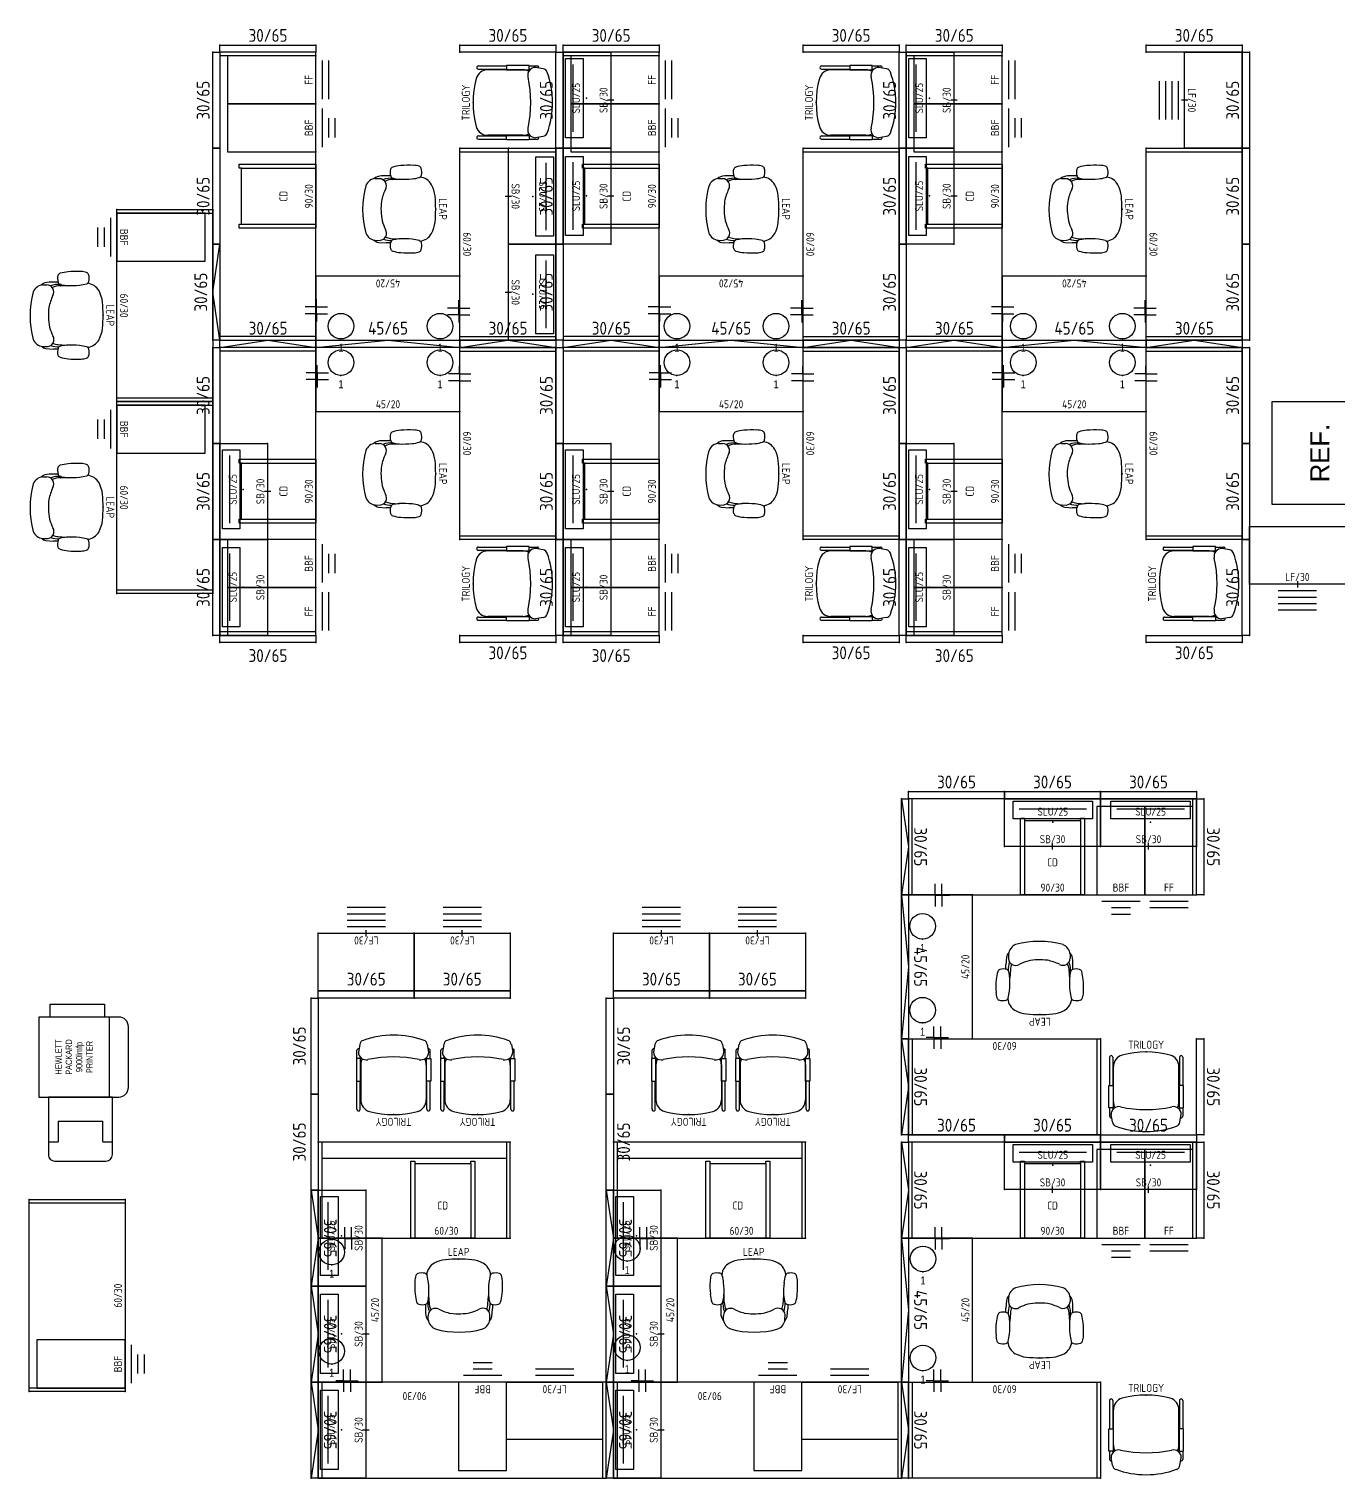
# Model space of a CAD drawing. Extents: x 13 to 2552, y -79 to 935.
# Drawn here: x 1428.5 to 1837.7, y 13.2 to 466.1 of the extents above; entities that cross this region are included whole.
import ezdxf
from ezdxf.enums import TextEntityAlignment as Align

# ---------------------------------------------------------------- set-up
doc = ezdxf.new("R2010")
doc.units = 0
doc.header["$LTSCALE"] = 0.375
doc.header["$MEASUREMENT"] = 0
doc.layers.get('0').update_dxf_attribs({"lineweight": 0})
for name, color, linetype in [('A-EQPM-MOVE', 5, 'Continuous'), ('A-EQPM-TEXT', 7, 'Continuous'), ('A-FLOR-APPL', 1, 'Continuous'), ('A-FLOR-APPL-TEXT', 252, 'Continuous'), ('A-FURN', 1, 'Continuous'), ('A-FURN-P-ELEC', 5, 'Continuous'), ('A-FURN-P-FILE', 1, 'Continuous'), ('A-FURN-P-FILE-T', 7, 'Continuous'), ('A-FURN-P-FREE', 1, 'Continuous'), ('A-FURN-P-FREE-T', 7, 'Continuous'), ('A-FURN-P-LGHT', 1, 'Continuous'), ('A-FURN-P-LGHT-T', 7, 'Continuous'), ('A-FURN-P-PEDS', 1, 'Continuous'), ('A-FURN-P-PEDS-T', 7, 'Continuous'), ('A-FURN-P-PNLS-65', 3, 'Continuous'), ('A-FURN-P-PNLS-65-T', 3, 'Continuous'), ('A-FURN-P-POWR', 5, 'Continuous'), ('A-FURN-P-POWR-T', 7, 'Continuous'), ('A-FURN-P-SEAT', 1, 'Continuous'), ('A-FURN-P-SEAT-T', 7, 'Continuous'), ('A-FURN-P-STOR', 1, 'Continuous'), ('A-FURN-P-STOR-T', 7, 'Continuous'), ('A-FURN-P-WKSF', 1, 'Continuous'), ('A-FURN-P-WKSF-BRK', 1, 'Continuous'), ('A-FURN-P-WKSF-BRK-T', 7, 'Continuous'), ('A-FURN-P-WKSF-T', 7, 'Continuous')]:
    doc.layers.add(name, color=color, linetype=linetype)
doc.styles.add('ARCH', font='FREEHAND.shx')
doc.styles.add('Notes', font='architxt.shx')
doc.styles.get("Standard").update_dxf_attribs({"font": 'ARIALN.TTF'})

# ---------------------------------------------------------------- blocks, each defined once
blk = doc.blocks.new('P_98213')
at = {"layer": 'A-FURN-P-PNLS-65'}
for p, q in [((0, 0), (0, 2.25)), ((0, 2.25), (30, 2.25)), ((30, 0), (0, 0)), ((30, 2.25), (30, 0))]:
    blk.add_line(p, q, dxfattribs=at)
for p in [(0, 2.25), (0, 0), (30, 2.25), (30, 0)]:
    blk.add_point(p, dxfattribs=at)
at = {"layer": 'A-FURN-P-PNLS-65-T', "style": 'Notes'}
blk.add_attdef('CAPTG', text='', height=4, dxfattribs=at).set_placement((15, 3.25), align=Align.CENTER)
at = {"layer": 'A-FURN-P-PNLS-65-T', "style": 'Notes', "flags": 1}
for tag in ['CAPPN', 'CAPMG', 'CAPMC', 'CAPQT', 'CAPDH', 'CAPGC']:
    blk.add_attdef(tag, (0, 0), '', height=0.001, dxfattribs=at)
blk = doc.blocks.new('P_98213P3')
at = {"layer": 'A-FURN-P-PNLS-65'}
for p, q in [((0, 0), (0, 2.25)), ((0, 2.25), (30, 2.25)), ((30, 0), (0, 0)), ((30, 2.25), (30, 0))]:
    blk.add_line(p, q, dxfattribs=at)
for p in [(0, 2.25), (0, 0), (30, 2.25), (30, 0)]:
    blk.add_point(p, dxfattribs=at)
at = {"layer": 'A-FURN-P-POWR'}
for p, q in [((0, 0), (15, 2.25)), ((15, 2.25), (30, 0))]:
    blk.add_line(p, q, dxfattribs=at)
at = {"layer": 'A-FURN-P-PNLS-65-T', "style": 'Notes'}
blk.add_attdef('CAPTG', text='', height=4, dxfattribs=at).set_placement((15.03125, 4), align=Align.CENTER)
at = {"layer": 'A-FURN-P-PNLS-65-T', "style": 'Notes', "flags": 1}
for tag in ['CAPPN', 'CAPMG', 'CAPMC', 'CAPQT', 'CAPDH', 'CAPGC']:
    blk.add_attdef(tag, (0, 0), '', height=0.001, dxfattribs=at)
blk = doc.blocks.new('P_9283A')
at = {"layer": 'A-FURN-P-FREE'}
for p, q in [((0, 0), (0, -30)), ((90, 0), (0, 0)), ((1.125, -30), (1.125, 0)), ((88.875, -30), (88.875, 0)), ((90, -30), (90, 0)), ((0, -30), (90, -30))]:
    blk.add_line(p, q, dxfattribs=at)
for p in [(0, 0), (90, 0), (0, -30), (90, -30)]:
    blk.add_point(p, dxfattribs=at)
at = {"layer": 'A-FURN-P-FREE-T', "style": 'Notes', "flags": 1}
for tag in ['CAPPN', 'CAPMG', 'CAPMC', 'CAPQT', 'CAPDH', 'CAPGC']:
    blk.add_attdef(tag, (0, 0), '', height=0.001, dxfattribs=at)
at = {"layer": 'A-FURN-P-FREE-T', "style": 'Notes'}
blk.add_attdef('CAPTG', text='', height=2.5, dxfattribs=at).set_placement((45, -29), align=Align.CENTER)
blk = doc.blocks.new('P_9259A')
at = {"layer": 'A-FURN-P-FREE'}
for p, q in [((0, 0), (60, 0)), ((0, -30), (0, 0)), ((1.125, -30), (1.125, 0)), ((58.875, -30), (58.875, 0)), ((60, 0), (60, -30)), ((60, -30), (0, -30))]:
    blk.add_line(p, q, dxfattribs=at)
for p in [(0, 0), (60, 0), (0, -30), (60, -30)]:
    blk.add_point(p, dxfattribs=at)
at = {"layer": 'A-FURN-P-FREE-T', "style": 'Notes', "flags": 1}
for tag in ['CAPPN', 'CAPMG', 'CAPMC', 'CAPQT', 'CAPDH', 'CAPGC']:
    blk.add_attdef(tag, (0, 0), '', height=0.001, dxfattribs=at)
at = {"layer": 'A-FURN-P-FREE-T', "style": 'Notes'}
blk.add_attdef('CAPTG', text='', height=2.5, dxfattribs=at).set_placement((30, -29), align=Align.CENTER)
blk = doc.blocks.new('P_99004BEWP')
at = {"layer": 'A-FURN-P-WKSF'}
for p, q in [((45, 0), (0, 0)), ((0, 0), (0, -20)), ((45, -20), (45, 0)), ((0, -20), (45, -20))]:
    blk.add_line(p, q, dxfattribs=at)
for p in [(0, 0), (45, 0), (0, -20), (45, -20)]:
    blk.add_point(p, dxfattribs=at)
at = {"layer": 'A-FURN-P-WKSF-T', "style": 'Notes', "flags": 1}
for tag in ['CAPPN', 'CAPMG', 'CAPMC', 'CAPQT', 'CAPDH', 'CAPGC']:
    blk.add_attdef(tag, (0, 0), '', height=0.001, dxfattribs=at)
at = {"layer": 'A-FURN-P-WKSF-T', "style": 'Notes'}
blk.add_attdef('CAPTG', text='', height=2.5, dxfattribs=at).set_placement((22.5, -19), align=Align.CENTER)
blk = doc.blocks.new('P_99365')
at = {"layer": 'A-FURN-P-WKSF-BRK'}
for p, q in [((0, 0), (-3.5, 0)), ((0, 0), (0, 2.4375)), ((0, 0), (0, -4.5625)), ((0, 0), (3.5, 0)), ((0, -2.125), (-3.5, -2.125)), ((0, -2.125), (3.5, -2.125))]:
    blk.add_line(p, q, dxfattribs=at)
blk.add_point((0, 0), dxfattribs=at)
at = {"layer": 'A-FURN-P-WKSF-BRK-T', "style": 'Notes', "flags": 1}
for tag, p in [('CAPPN', (0, 0)), ('CAPMG', (0, 0)), ('CAPMC', (0, 0)), ('CAPQT', (0, 0)), ('CAPDH', (0, 0)), ('CAPGC', (0, 0)), ('CAPTG', (8, -1.25))]:
    blk.add_attdef(tag, p, '', height=0.001, dxfattribs=at)
blk = doc.blocks.new('P_9U947')
at = {"layer": 'A-FURN-P-PEDS'}
for p, q in [((0, 27.625), (0, 0)), ((15, 27.625), (0, 27.625)), ((15, 0), (15, 27.625)), ((0, 0), (15, 0)), ((1.5, -2), (13.5, -2)), ((1.5, -4), (13.5, -4))]:
    blk.add_line(p, q, dxfattribs=at)
for p in [(0, 0), (15, 0)]:
    blk.add_point(p, dxfattribs=at)
at = {"layer": 'A-FURN-P-PEDS-T', "style": 'Notes', "flags": 1}
for tag in ['CAPPN', 'CAPMG', 'CAPMC', 'CAPQT', 'CAPDH', 'CAPGC']:
    blk.add_attdef(tag, (0, 0), '', height=0.001, dxfattribs=at)
at = {"layer": 'A-FURN-P-PEDS-T', "style": 'Notes'}
blk.add_attdef('CAPTG', text='', height=2.5, dxfattribs=at).set_placement((7.5, 1), align=Align.CENTER)
blk = doc.blocks.new('P_9U948')
at = {"layer": 'A-FURN-P-PEDS'}
for p, q in [((0, 27.625), (0, 0)), ((15, 27.625), (0, 27.625)), ((15, 0), (15, 27.625)), ((0, 0), (15, 0)), ((1.5, -2), (13.5, -2)), ((4.5, -4), (10.5, -4)), ((4.5, -6), (10.5, -6))]:
    blk.add_line(p, q, dxfattribs=at)
for p in [(0, 0), (15, 0)]:
    blk.add_point(p, dxfattribs=at)
at = {"layer": 'A-FURN-P-PEDS-T', "style": 'Notes', "flags": 1}
for tag in ['CAPPN', 'CAPMG', 'CAPMC', 'CAPQT', 'CAPDH', 'CAPGC']:
    blk.add_attdef(tag, (0, 0), '', height=0.001, dxfattribs=at)
at = {"layer": 'A-FURN-P-PEDS-T', "style": 'Notes'}
blk.add_attdef('CAPTG', text='', height=2.5, dxfattribs=at).set_placement((7.5, 1), align=Align.CENTER)
blk = doc.blocks.new('P_99409')
at = {"layer": 'A-FURN-P-PEDS'}
for p, q in [((-10, 24), (-8.75, 24)), ((-10, 0), (-10, 24)), ((-8.75, 24), (-8.75, 23.25)), ((-8.75, 23.25), (8.75, 23.25)), ((-8.75, 23.25), (-8.75, 0)), ((8.75, 24), (10, 24)), ((8.75, 23.25), (8.75, 24)), ((8.75, 23.25), (8.75, 0)), ((10, 24), (10, 0)), ((10, 0), (-10, 0))]:
    blk.add_line(p, q, dxfattribs=at)
blk.add_point((0, 0), dxfattribs=at)
at = {"layer": 'A-FURN-P-PEDS-T', "style": 'Notes'}
blk.add_attdef('CAPTG', text='', height=2.5, dxfattribs=at).set_placement((0, 1), align=Align.CENTER)
at = {"layer": 'A-FURN-P-PEDS-T', "style": 'Notes', "flags": 1}
for tag in ['CAPPN', 'CAPMG', 'CAPMC', 'CAPQT', 'CAPDH', 'CAPGC']:
    blk.add_attdef(tag, (0, 0), '', height=0.001, dxfattribs=at)
blk = doc.blocks.new('P_9BBL3015')
at = {"layer": 'A-FURN-P-STOR'}
for p, q in [((0, 0), (30, 0)), ((0, -14.875), (0, 0)), ((30, 0), (30, -14.875)), ((30, -14.875), (0, -14.875)), ((15, -15.875), (15, -13.875))]:
    blk.add_line(p, q, dxfattribs=at)
for p in [(0, 0), (30, 0), (0, -14.875), (30, -14.875)]:
    blk.add_point(p, dxfattribs=at)
at = {"layer": 'A-FURN-P-STOR-T', "style": 'Notes', "flags": 1}
for tag in ['CAPPN', 'CAPMG', 'CAPMC', 'CAPQT', 'CAPDH', 'CAPGC']:
    blk.add_attdef(tag, (0, 0), '', height=0.001, dxfattribs=at)
at = {"layer": 'A-FURN-P-STOR-T', "style": 'Notes'}
blk.add_attdef('CAPTG', text='', height=2.5, dxfattribs=at).set_placement((15, -13.875), align=Align.CENTER)
blk = doc.blocks.new('P_LSB24KD')
at = {"layer": 'A-FURN-P-LGHT'}
for p, q in [((-12.375, 6.5), (12.375, 6.5)), ((-12.375, 1), (-12.375, 6.5)), ((12.375, 6.5), (12.375, 1)), ((12.375, 1), (-12.375, 1)), ((-10.5625, 4.125), (10.5625, 4.125))]:
    blk.add_line(p, q, dxfattribs=at)
blk.add_point((0, 0), dxfattribs=at)
at = {"layer": 'A-FURN-P-LGHT-T', "style": 'Notes'}
blk.add_attdef('CAPTG', text='', height=2.5, dxfattribs=at).set_placement((0, 2), align=Align.CENTER)
at = {"layer": 'A-FURN-P-LGHT-T', "style": 'Notes', "flags": 1}
for tag in ['CAPPN', 'CAPMG', 'CAPMC', 'CAPQT', 'CAPDH', 'CAPGC']:
    blk.add_attdef(tag, (0, 0), '', height=0.001, dxfattribs=at)
blk = doc.blocks.new('P_462LEAP9L')
at = {"layer": 'A-FURN-P-SEAT'}
for p, q in [((-9.21875, -13.4375), (-9.3125, -10.46875)), ((9.15625, -14.0625), (9.34375, -11.46875)), ((-10.34375, -14.09375), (-10.34375, -16.90625)), ((-9.5, -18.875), (-9.5, -17.59375)), ((9.75, -18.875), (9.78125, -17.40625)), ((10.40625, -17.90625), (10.59375, -15.53125)), ((10.59375, -14.15625), (10.59375, -15.53125))]:
    blk.add_line(p, q, dxfattribs=at)
for centre, radius, start, end in [((-11.5, -7.9375), 3.60212, 75.3858087, 110.3701811), ((-10.84375, -5.40625), 1, 16.2003396, 75.3858087), ((-5.40625, -5.3125), 4.60309, 118.7516633, 175.0895908), ((-3.25, -9.21875), 9.05777, 95.4173329, 118.7517589), ((0, -43.46875), 43.46307, 84.5825082, 95.4175583), ((3.25, -9.21875), 9.05777, 61.2482392, 84.5826721), ((5.40625, -5.3125), 4.60309, 4.9104113, 61.2483349), ((10.84375, -5.40625), 1, 104.6141963, 163.7996569), ((11.5, -7.9375), 3.60212, 69.6298239, 104.6141963), ((12.28125, -8.46875), 25.98489, 176.5712091, 185.4703308), ((-6.15625, -7.34375), 7.54303, 163.3426763, 176.5713183), ((-12.40625, -5.46875), 1, 110.3692454, 163.3426763), ((-22.1875, -8.6875), 12.82375, 5.8346362, 16.2003396), ((-37.0625, -10.21875), 27.76665, 357.4560651, 5.8346084), ((37.0625, -10.21875), 27.76665, 174.1653979, 182.5439499), ((22.1875, -8.6875), 12.82375, 163.7996569, 174.1653706), ((12.40625, -5.46875), 1, 16.657327, 69.6307528), ((6.15625, -7.34375), 7.54303, 3.428686, 16.657327), ((-12.28125, -8.46875), 25.98489, 354.5296569, 3.4287917), ((0.21875, -9.625), 13.88466, 185.4703582, 195.9393033), ((-12.15625, -13.15625), 1, 195.9393033, 254.01744), ((-10.625, -13.125), 1, 289.1721504, 347.0184978), ((-24.4375, -9.9375), 15.1794, 347.0184705, 354.2156321), ((-3.03125, -14), 6.60861, 172.5780073, 202.0103716), ((-4.40625, -13.59375), 4.81682, 178.0385113, 208.2729037), ((24.4375, -9.9375), 15.1794, 185.7843693, 192.9815172), ((10.625, -13.125), 1, 192.9815172, 250.8278509), ((12.15625, -13.15625), 1, 285.9825341, 344.0606981), ((-0.21875, -9.625), 13.88466, 344.0606981, 354.5296569), ((-11.46875, -10.6875), 3.57363, 254.017358, 289.1726422), ((-6.71875, -16.9375), 3.62425, 179.6151648, 221.2134348), ((-7.25, -17.625), 2.22994, 60.3226871, 179.2373461), ((1.03125, -0.625), 16.70801, 244.4709665, 257.9539785), ((0, 1.0625), 18.17117, 262.2666146, 281.8116927), ((-1.65625, 1.15625), 18.68013, 286.7419965, 295.6038117), ((7.5625, -17.5625), 2.21245, 4.2927833, 121.4660078), ((3.84375, -13.5625), 5.35026, 336.3257547, 354.3563886), ((2.96875, -14.09375), 6.84958, 340.4181036, 3.2144834), ((7.84375, -17.46875), 2.60135, 315.2492116, 350.2383037), ((11.46875, -10.6875), 3.57363, 250.8273592, 285.9826433), ((-6, -18.53125), 3.53954, 185.252038, 248.419936), ((0.125, 5.125), 27.96808, 254.6320751, 285.3679263), ((6.28125, -18.59375), 3.47662, 290.9403225, 355.3876652)]:
    blk.add_arc(centre, radius, start, end, dxfattribs=at)
blk.add_point((0, 0), dxfattribs=at)
at = {"layer": 'A-FURN-P-SEAT-T', "style": 'Notes'}
blk.add_attdef('CAPTG', text='', height=2.5, dxfattribs=at).set_placement((0, 1), align=Align.CENTER)
at = {"layer": 'A-FURN-P-SEAT-T', "style": 'Notes', "flags": 1}
for tag in ['CAPPN', 'CAPMG', 'CAPMC', 'CAPQT', 'CAPDH', 'CAPGC']:
    blk.add_attdef(tag, (0, 0), '', height=0.001, dxfattribs=at)
blk = doc.blocks.new('P_421482N')
at = {"layer": 'A-FURN-P-SEAT'}
for p, q in [((-11.4375, -1.65625), (-11.4375, -10.5)), ((-10.4375, -1.65625), (-10.4375, -10.5)), ((10.4375, -1.65625), (10.4375, -10.5)), ((11.4375, -1.65625), (11.4375, -10.5)), ((-10.21875, -15.5625), (-10.21875, -4.625)), ((10.21875, -15.5625), (10.21875, -4.625)), ((-11.625, -17.53125), (-11.625, -10.5)), ((-11.625, -10.5), (-10.28125, -10.5)), ((-10.28125, -10.5), (-10.28125, -17.53125)), ((10.28125, -10.5), (10.28125, -17.53125)), ((11.625, -10.5), (10.28125, -10.5)), ((11.625, -17.53125), (11.625, -10.5)), ((-10.28125, -17.53125), (-11.625, -17.53125)), ((-11.4375, -17.53125), (-11.4375, -20.09375)), ((-10.4375, -17.53125), (-10.4375, -17.9375)), ((-10.28125, -16.5625), (-10.125, -16.53125)), ((10.28125, -16.5625), (10.125, -16.53125)), ((10.28125, -17.53125), (11.625, -17.53125)), ((10.4375, -17.53125), (10.4375, -17.9375)), ((11.4375, -17.53125), (11.4375, -20.09375)), ((-10.5625, -21.90625), (-10.96875, -19.5625)), ((10.5625, -21.90625), (10.96875, -19.5625))]:
    blk.add_line(p, q, dxfattribs=at)
for centre, radius, start, end in [((0, -28.625), 28.625, 74.8107136, 105.1841277), ((-10.9375, -1.65625), 0.49829, 359.9927973, 180.0071904), ((-6.53125, -4.5625), 3.69809, 105.184319, 180.7989049), ((6.53125, -4.5625), 3.69809, 359.2010965, 74.8156792), ((10.9375, -1.65625), 0.49829, 359.9927973, 180.0071904), ((-8.53125, -19.5625), 2.45623, 77.8075821, 179.932673), ((-5.875, -15.5625), 4.34913, 179.9996225, 206.0027811), ((0, 19.84375), 37.875, 257.8075939, 282.1924074), ((8.53125, -19.5625), 2.45623, 0.0673306, 102.1924161), ((5.875, -15.5625), 4.34913, 333.9972066, 0.0003806), ((-10.9375, -20.09375), 0.5, 180.000005, 282.3639818), ((-8.96875, -21.71875), 1.58783, 187.7462728, 249.9294352), ((8.96875, -21.71875), 1.58783, 290.0705662, 352.2537286), ((10.9375, -20.09375), 0.5, 257.6360196, 0), ((0, 2.875), 27.75, 249.9202007, 290.0704842)]:
    blk.add_arc(centre, radius, start, end, dxfattribs=at)
blk.add_point((0, 0), dxfattribs=at)
at = {"layer": 'A-FURN-P-SEAT-T', "style": 'Notes'}
blk.add_attdef('CAPTG', text='', height=2.5, dxfattribs=at).set_placement((0, 1), align=Align.CENTER)
at = {"layer": 'A-FURN-P-SEAT-T', "style": 'Notes', "flags": 1}
for tag in ['CAPPN', 'CAPMG', 'CAPMC', 'CAPQT', 'CAPDH', 'CAPGC']:
    blk.add_attdef(tag, (0, 0), '', height=0.001, dxfattribs=at)
blk = doc.blocks.new('P_98215P3')
at = {"layer": 'A-FURN-P-PNLS-65'}
for p, q in [((0, 0), (0, 2.25)), ((0, 2.25), (45, 2.25)), ((45, 0), (0, 0)), ((45, 2.25), (45, 0))]:
    blk.add_line(p, q, dxfattribs=at)
for p in [(0, 2.25), (0, 0), (45, 2.25), (45, 0)]:
    blk.add_point(p, dxfattribs=at)
at = {"layer": 'A-FURN-P-POWR'}
for p, q in [((0, 0), (22.5, 2.25)), ((22.5, 2.25), (45, 0))]:
    blk.add_line(p, q, dxfattribs=at)
at = {"layer": 'A-FURN-P-PNLS-65-T', "style": 'Notes'}
blk.add_attdef('CAPTG', text='', height=4, dxfattribs=at).set_placement((22.53125, 4), align=Align.CENTER)
at = {"layer": 'A-FURN-P-PNLS-65-T', "style": 'Notes', "flags": 1}
for tag in ['CAPPN', 'CAPMG', 'CAPMC', 'CAPQT', 'CAPDH', 'CAPGC']:
    blk.add_attdef(tag, (0, 0), '', height=0.001, dxfattribs=at)
blk = doc.blocks.new('P_9259AR')
at = {"layer": 'A-FURN-P-FREE'}
for p, q in [((60, 0), (0, 0)), ((0, 0), (0, -30)), ((1.125, 0), (1.125, -30)), ((58.875, 0), (58.875, -30)), ((60, -30), (60, 0)), ((1.125, -5), (58.875, -5)), ((0, -30), (60, -30))]:
    blk.add_line(p, q, dxfattribs=at)
for p in [(0, 0), (60, 0), (0, -30), (60, -30)]:
    blk.add_point(p, dxfattribs=at)
at = {"layer": 'A-FURN-P-FREE-T', "style": 'Notes', "flags": 1}
for tag in ['CAPPN', 'CAPMG', 'CAPMC', 'CAPQT', 'CAPDH', 'CAPGC']:
    blk.add_attdef(tag, (0, 0), '', height=0.001, dxfattribs=at)
at = {"layer": 'A-FURN-P-FREE-T', "style": 'Notes'}
blk.add_attdef('CAPTG', text='', height=2.5, dxfattribs=at).set_placement((30, -29), align=Align.CENTER)
blk = doc.blocks.new('P_9LF18302F')
at = {"layer": 'A-FURN-P-FILE'}
for p, q in [((0, -18), (0, 0)), ((0, 0), (30, 0)), ((30, 0), (30, -18)), ((30, -18), (0, -18)), ((9, -20), (21, -20)), ((9, -22), (21, -22))]:
    blk.add_line(p, q, dxfattribs=at)
for p in [(0, 0), (30, 0), (0, -18), (30, -18)]:
    blk.add_point(p, dxfattribs=at)
at = {"layer": 'A-FURN-P-FILE-T', "style": 'Notes', "flags": 1}
for tag in ['CAPPN', 'CAPMG', 'CAPMC', 'CAPQT', 'CAPDH', 'CAPGC']:
    blk.add_attdef(tag, (0, 0), '', height=0.001, dxfattribs=at)
at = {"layer": 'A-FURN-P-FILE-T', "style": 'Notes'}
blk.add_attdef('CAPTG', text='', height=2.5, dxfattribs=at).set_placement((15, -17), align=Align.CENTER)
blk = doc.blocks.new('P_9LF18305F')
at = {"layer": 'A-FURN-P-FILE'}
for p, q in [((0, -18), (0, 0)), ((0, 0), (30, 0)), ((30, 0), (30, -18)), ((30, -18), (0, -18)), ((15, -17), (15, -19)), ((9, -20), (21, -20)), ((9, -22), (21, -22)), ((9, -24), (21, -24)), ((9, -26), (21, -26))]:
    blk.add_line(p, q, dxfattribs=at)
for p in [(0, 0), (30, 0), (0, -18), (30, -18)]:
    blk.add_point(p, dxfattribs=at)
at = {"layer": 'A-FURN-P-FILE-T', "style": 'Notes', "flags": 1}
for tag in ['CAPPN', 'CAPMG', 'CAPMC', 'CAPQT', 'CAPDH', 'CAPGC']:
    blk.add_attdef(tag, (0, 0), '', height=0.001, dxfattribs=at)
at = {"layer": 'A-FURN-P-FILE-T', "style": 'Notes'}
blk.add_attdef('CAPTG', text='', height=2.5, dxfattribs=at).set_placement((15, -17), align=Align.CENTER)
blk = doc.blocks.new('P_986831DA15S')
at = {"layer": 'A-FURN-P-ELEC'}
blk.add_circle((0, 4), 4, dxfattribs=at)
blk.add_point((0, 0), dxfattribs=at)
at = {"layer": 'A-FURN-P-POWR-T', "flags": 1}
for tag in ['CAPPN', 'CAPMG', 'CAPMC', 'CAPQT', 'CAPDH', 'CAPGC']:
    blk.add_attdef(tag, (0, 0), '', height=0.001, dxfattribs=at)
at = {"layer": 'A-FURN-P-POWR-T'}
blk.add_attdef('CAPTG', text='', height=2.5, dxfattribs=at).set_placement((0, -4), align=Align.CENTER)
blk = doc.blocks.new('hp9000lmfp')
at = {"layer": 'A-EQPM-MOVE'}
for p, q in [((25, 0), (0, 0)), ((0, 0), (0, -25)), ((25, -25), (25, 0)), ((-14, -3), (-14, -6)), ((-7.5, -6), (-14, -6)), ((-7.5, -6), (-7.5, -20)), ((-14, -20), (-7.5, -20)), ((-14, -20), (-14, -23))]:
    blk.add_line(p, q, dxfattribs=at)
for points in [[(0, -3), (-18, -3, 0.414214), (-20, -5), (-20, -21, 0.414214), (-18, -23), (0, -23)], [(3, -28), (22, -28, 0.414214), (25, -25), (25, -22), (0, -22), (0, -25, 0.414214)]]:
    blk.add_lwpolyline(points, format="xyb", close=True, dxfattribs=at)
blk.add_lwpolyline([(25, -3.5), (29, -3.5), (29, -20.5), (25, -20.5)], close=True, dxfattribs=at)
at = {"layer": 'A-EQPM-TEXT'}
for s, p in [('PACKARD', (12.5, -9.38)), ('HEWLETT', (12.5, -6.14)), ('9000lmfp', (12.5, -12.62)), ('PRINTER', (12.5, -15.86))]:
    blk.add_text(s, height=2, dxfattribs=at).set_placement(p, align=Align.MIDDLE_CENTER)
blk = doc.blocks.new('refrigerator_rh')
at = {"layer": 'A-FLOR-APPL'}
blk.add_line((-30, -30), (-30, -58), dxfattribs=at)
blk.add_lwpolyline([(-32, -30), (0, -30), (0, 0), (-32, 0)], close=True, dxfattribs=at)
blk.add_arc((-30, -30), 28, 270, 0, dxfattribs=at)
at = {"layer": 'A-FLOR-APPL-TEXT', "style": 'ARCH'}
blk.add_text('REF.', height=6, dxfattribs=at).set_placement((-16, -15), align=Align.MIDDLE_CENTER)

msp = doc.modelspace()

# ---------------------------------------------------------------- block references
for p, rotation in [((1807.75, 458.8), 270), ((1548.96, 165.5), 180), ((1578.96, 165.5), 180), ((1641.21, 165.5), 180), ((1671.21, 165.5), 180)]:
    msp.add_blockref('P_9LF18305F', p, dxfattribs=dict(rotation=rotation)).add_auto_attribs({'CAPTG': 'LF/30'})
at = {"rotation": 90}
for name, p in [('refrigerator_rh', (1817, 349.55)), ('hp9000lmfp', (1431.62, 132.31))]:
    msp.add_blockref(name, p, dxfattribs=at)
msp.add_blockref('P_9LF18305F', (1810, 310.55)).add_auto_attribs({'CAPTG': 'LF/30'})
at = {"layer": 'A-FURN'}
for name, p, values in [('P_98213', (1488.25, 458.8), {'CAPTG': '30/65'}), ('P_98213', (1563.25, 458.8), {'CAPTG': '30/65'}), ('P_98213', (1595.5, 458.8), {'CAPTG': '30/65'}), ('P_98213', (1670.5, 458.8), {'CAPTG': '30/65'}), ('P_98213', (1702.75, 458.8), {'CAPTG': '30/65'}), ('P_98213', (1777.75, 458.8), {'CAPTG': '30/65'}), ('P_986831DA15S', (1526.06, 369.19), {'CAPTG': '1'}), ('P_986831DA15S', (1557.03, 369.19), {'CAPTG': '1'}), ('P_986831DA15S', (1631.08, 369.19), {'CAPTG': '1'}), ('P_986831DA15S', (1662.05, 369.19), {'CAPTG': '1'}), ('P_986831DA15S', (1739.31, 369.19), {'CAPTG': '1'}), ('P_986831DA15S', (1770.29, 369.19), {'CAPTG': '1'}), ('P_98213P3', (1488.25, 366.55), {'CAPTG': '30/65'}), ('P_98215P3', (1518.25, 366.55), {'CAPTG': '45/65'}), ('P_98213P3', (1563.25, 366.55), {'CAPTG': '30/65'}), ('P_98213P3', (1595.5, 366.55), {'CAPTG': '30/65'}), ('P_98215P3', (1625.5, 366.55), {'CAPTG': '45/65'}), ('P_98213P3', (1670.5, 366.55), {'CAPTG': '30/65'}), ('P_98213P3', (1702.75, 366.55), {'CAPTG': '30/65'}), ('P_98215P3', (1732.75, 366.55), {'CAPTG': '45/65'}), ('P_98213P3', (1777.75, 366.55), {'CAPTG': '30/65'}), ('P_99004BEWP', (1518.25, 366.55), {'CAPTG': '45/20'}), ('P_986831DA15S', (1526.06, 357.8), {'CAPTG': '1'}), ('P_986831DA15S', (1557.03, 357.8), {'CAPTG': '1'}), ('P_99004BEWP', (1625.5, 366.55), {'CAPTG': '45/20'}), ('P_986831DA15S', (1631.08, 357.8), {'CAPTG': '1'}), ('P_986831DA15S', (1662.05, 357.8), {'CAPTG': '1'}), ('P_99004BEWP', (1732.75, 366.55), {'CAPTG': '45/20'}), ('P_986831DA15S', (1739.31, 357.8), {'CAPTG': '1'}), ('P_986831DA15S', (1770.29, 357.8), {'CAPTG': '1'}), ('P_98213', (1703.46, 225.5), {'CAPTG': '30/65'}), ('P_98213', (1733.46, 225.5), {'CAPTG': '30/65'}), ('P_98213', (1763.46, 225.5), {'CAPTG': '30/65'}), ('P_9283A', (1703.46, 225.5), {'CAPTG': '90/30'}), ('P_9BBL3015', (1733.46, 225.5), {'CAPTG': 'SB/30'}), ('P_LSB24KD', (1748.54, 218.25), {'CAPTG': 'SLU/25'}), ('P_9U948', (1762.34, 195.5), {'CAPTG': 'BBF'}), ('P_9BBL3015', (1763.46, 225.5), {'CAPTG': 'SB/30'}), ('P_LSB24KD', (1779.1, 218.25), {'CAPTG': 'SLU/25'}), ('P_9U947', (1777.34, 195.5), {'CAPTG': 'FF'}), ('P_986831DA15S', (1707.83, 181.66), {'CAPTG': '1'}), ('P_986831DA15S', (1707.83, 155.44), {'CAPTG': '1'}), ('P_421482N', (1777.72, 146.41), {'CAPTG': 'TRILOGY'}), ('P_98213', (1703.46, 118.25), {'CAPTG': '30/65'}), ('P_98213', (1733.46, 118.25), {'CAPTG': '30/65'}), ('P_98213', (1763.46, 118.25), {'CAPTG': '30/65'}), ('P_9283A', (1703.46, 118.25), {'CAPTG': '90/30'}), ('P_9BBL3015', (1733.46, 118.25), {'CAPTG': 'SB/30'}), ('P_9BBL3015', (1763.46, 118.25), {'CAPTG': 'SB/30'}), ('P_LSB24KD', (1748.54, 111), {'CAPTG': 'SLU/25'}), ('P_9U948', (1762.34, 88.25), {'CAPTG': 'BBF'}), ('P_LSB24KD', (1779.1, 111), {'CAPTG': 'SLU/25'}), ('P_9U947', (1777.34, 88.25), {'CAPTG': 'FF'}), ('P_986831DA15S', (1523.16, 79.85), {'CAPTG': '1'}), ('P_986831DA15S', (1615.54, 80.99), {'CAPTG': '1'}), ('P_462LEAP9L', (1562.84, 81.67), {'CAPTG': 'LEAP'}), ('P_462LEAP9L', (1655.09, 81.67), {'CAPTG': 'LEAP'}), ('P_986831DA15S', (1707.97, 77.73), {'CAPTG': '1'}), ('P_986831DA15S', (1523.16, 48.88), {'CAPTG': '1'}), ('P_986831DA15S', (1615.54, 50.02), {'CAPTG': '1'}), ('P_986831DA15S', (1707.97, 46.77), {'CAPTG': '1'}), ('P_421482N', (1777.72, 39.16), {'CAPTG': 'TRILOGY'})]:
    msp.add_blockref(name, p, dxfattribs=at).add_auto_attribs(values)
for name, p, rotation, values in [('P_98213', (1488.25, 428.8), 90, {'CAPTG': '30/65'}), ('P_9283A', (1488.25, 368.8), 90, {'CAPTG': '90/30'}), ('P_9U947', (1518.25, 442.68), 90, {'CAPTG': 'FF'}), ('P_98213', (1595.5, 428.8), 90, {'CAPTG': '30/65'}), ('P_9283A', (1595.5, 368.8), 90, {'CAPTG': '90/30'}), ('P_9BBL3015', (1595.5, 428.8), 90, {'CAPTG': 'SB/30'}), ('P_9U947', (1625.5, 442.68), 90, {'CAPTG': 'FF'}), ('P_98213', (1702.75, 428.8), 90, {'CAPTG': '30/65'}), ('P_9283A', (1702.75, 368.8), 90, {'CAPTG': '90/30'}), ('P_9BBL3015', (1702.75, 428.8), 90, {'CAPTG': 'SB/30'}), ('P_9U947', (1732.75, 442.68), 90, {'CAPTG': 'FF'}), ('P_98213', (1810, 428.8), 90, {'CAPTG': '30/65'}), ('P_421482N', (1567.34, 443.06), 90, {'CAPTG': 'TRILOGY'}), ('P_LSB24KD', (1602.75, 444.44), 90, {'CAPTG': 'SLU/25'}), ('P_421482N', (1674.59, 443.06), 90, {'CAPTG': 'TRILOGY'}), ('P_LSB24KD', (1710, 444.44), 90, {'CAPTG': 'SLU/25'}), ('P_9U948', (1518.25, 427.68), 90, {'CAPTG': 'BBF'}), ('P_9U948', (1625.5, 427.68), 90, {'CAPTG': 'BBF'}), ('P_9U948', (1732.75, 427.68), 90, {'CAPTG': 'BBF'}), ('P_98213', (1488.25, 398.8), 90, {'CAPTG': '30/65'}), ('P_9259A', (1593.25, 428.8), 270, {'CAPTG': '60/30'}), ('P_9BBL3015', (1593.25, 428.8), 270, {'CAPTG': 'SB/30'}), ('P_LSB24KD', (1586, 413.72), 270, {'CAPTG': 'SLU/25'}), ('P_98213', (1595.5, 398.8), 90, {'CAPTG': '30/65'}), ('P_9BBL3015', (1595.5, 398.8), 90, {'CAPTG': 'SB/30'}), ('P_LSB24KD', (1602.75, 413.88), 90, {'CAPTG': 'SLU/25'}), ('P_9259A', (1700.5, 428.8), 270, {'CAPTG': '60/30'}), ('P_98213', (1702.75, 398.8), 90, {'CAPTG': '30/65'}), ('P_9BBL3015', (1702.75, 398.8), 90, {'CAPTG': 'SB/30'}), ('P_LSB24KD', (1710, 413.88), 90, {'CAPTG': 'SLU/25'}), ('P_9259A', (1807.75, 428.8), 270, {'CAPTG': '60/30'}), ('P_98213', (1810, 398.8), 90, {'CAPTG': '30/65'}), ('P_462LEAP9L', (1555.67, 409.79), 270, {'CAPTG': 'LEAP'}), ('P_462LEAP9L', (1662.92, 409.79), 270, {'CAPTG': 'LEAP'}), ('P_462LEAP9L', (1770.17, 409.79), 270, {'CAPTG': 'LEAP'}), ('P_9U948', (1456, 408.5), 270, {'CAPTG': 'BBF'}), ('P_9259A', (1486, 409.63), 270, {'CAPTG': '60/30'}), ('P_98213P3', (1488.25, 368.8), 90, {'CAPTG': '30/65'}), ('P_9BBL3015', (1593.25, 398.8), 270, {'CAPTG': 'SB/30'}), ('P_98213', (1595.5, 368.8), 90, {'CAPTG': '30/65'}), ('P_98213', (1702.75, 368.8), 90, {'CAPTG': '30/65'}), ('P_98213', (1810, 368.8), 90, {'CAPTG': '30/65'}), ('P_LSB24KD', (1586, 383.16), 270, {'CAPTG': 'SLU/25'}), ('P_462LEAP9L', (1451.72, 376.59), 270, {'CAPTG': 'LEAP'}), ('P_99004BEWP', (1563.25, 368.8), 180, {'CAPTG': '45/20'}), ('P_99004BEWP', (1670.5, 368.8), 180, {'CAPTG': '45/20'}), ('P_99004BEWP', (1777.75, 368.8), 180, {'CAPTG': '45/20'}), ('P_98213', (1488.25, 336.55), 90, {'CAPTG': '30/65'}), ('P_9283A', (1488.25, 276.55), 90, {'CAPTG': '90/30'}), ('P_9259A', (1593.25, 366.55), 270, {'CAPTG': '60/30'}), ('P_98213', (1595.5, 336.55), 90, {'CAPTG': '30/65'}), ('P_9283A', (1595.5, 276.55), 90, {'CAPTG': '90/30'}), ('P_9259A', (1700.5, 366.55), 270, {'CAPTG': '60/30'}), ('P_98213', (1702.75, 336.55), 90, {'CAPTG': '30/65'}), ('P_9283A', (1702.75, 276.55), 90, {'CAPTG': '90/30'}), ('P_9259A', (1807.75, 366.55), 270, {'CAPTG': '60/30'}), ('P_98213', (1810, 336.55), 90, {'CAPTG': '30/65'}), ('P_9259A', (1486, 349.63), 270, {'CAPTG': '60/30'}), ('P_9U948', (1456, 348.5), 270, {'CAPTG': 'BBF'}), ('P_462LEAP9L', (1555.67, 327.07), 270, {'CAPTG': 'LEAP'}), ('P_462LEAP9L', (1662.92, 327.07), 270, {'CAPTG': 'LEAP'}), ('P_462LEAP9L', (1770.17, 327.07), 270, {'CAPTG': 'LEAP'}), ('P_98213', (1488.25, 306.55), 90, {'CAPTG': '30/65'}), ('P_9BBL3015', (1488.25, 306.55), 90, {'CAPTG': 'SB/30'}), ('P_98213', (1595.5, 306.55), 90, {'CAPTG': '30/65'}), ('P_9BBL3015', (1595.5, 306.55), 90, {'CAPTG': 'SB/30'}), ('P_98213', (1702.75, 306.55), 90, {'CAPTG': '30/65'}), ('P_9BBL3015', (1702.75, 306.55), 90, {'CAPTG': 'SB/30'}), ('P_98213', (1810, 306.55), 90, {'CAPTG': '30/65'}), ('P_LSB24KD', (1495.5, 322.19), 90, {'CAPTG': 'SLU/25'}), ('P_LSB24KD', (1602.75, 322.19), 90, {'CAPTG': 'SLU/25'}), ('P_LSB24KD', (1710, 322.19), 90, {'CAPTG': 'SLU/25'}), ('P_462LEAP9L', (1451.72, 316.59), 270, {'CAPTG': 'LEAP'}), ('P_98213', (1488.25, 276.55), 90, {'CAPTG': '30/65'}), ('P_9BBL3015', (1488.25, 276.55), 90, {'CAPTG': 'SB/30'}), ('P_LSB24KD', (1495.5, 291.63), 90, {'CAPTG': 'SLU/25'}), ('P_9U948', (1518.25, 291.55), 90, {'CAPTG': 'BBF'}), ('P_421482N', (1567.34, 292.72), 90, {'CAPTG': 'TRILOGY'}), ('P_98213', (1595.5, 276.55), 90, {'CAPTG': '30/65'}), ('P_9BBL3015', (1595.5, 276.55), 90, {'CAPTG': 'SB/30'}), ('P_LSB24KD', (1602.75, 291.63), 90, {'CAPTG': 'SLU/25'}), ('P_9U948', (1625.5, 291.55), 90, {'CAPTG': 'BBF'}), ('P_421482N', (1674.59, 292.72), 90, {'CAPTG': 'TRILOGY'}), ('P_98213', (1702.75, 276.55), 90, {'CAPTG': '30/65'}), ('P_9BBL3015', (1702.75, 276.55), 90, {'CAPTG': 'SB/30'}), ('P_LSB24KD', (1710, 291.63), 90, {'CAPTG': 'SLU/25'}), ('P_9U948', (1732.75, 291.55), 90, {'CAPTG': 'BBF'}), ('P_421482N', (1781.84, 292.72), 90, {'CAPTG': 'TRILOGY'}), ('P_98213', (1810, 276.55), 90, {'CAPTG': '30/65'}), ('P_9U947', (1518.25, 276.55), 90, {'CAPTG': 'FF'}), ('P_9U947', (1625.5, 276.55), 90, {'CAPTG': 'FF'}), ('P_9U947', (1732.75, 276.55), 90, {'CAPTG': 'FF'}), ('P_98213P3', (1701.21, 225.5), 270, {'CAPTG': '30/65'}), ('P_98213', (1793.46, 225.5), 270, {'CAPTG': '30/65'}), ('P_98215P3', (1701.21, 195.5), 270, {'CAPTG': '45/65'}), ('P_99004BEWP', (1703.46, 150.5), 90, {'CAPTG': '45/20'}), ('P_462LEAP9L', (1744.45, 158.08), 180, {'CAPTG': 'LEAP'}), ('P_421482N', (1542.49, 126.81), 180, {'CAPTG': 'TRILOGY'}), ('P_421482N', (1568.76, 126.81), 180, {'CAPTG': 'TRILOGY'}), ('P_421482N', (1634.74, 126.81), 180, {'CAPTG': 'TRILOGY'}), ('P_421482N', (1661.01, 126.81), 180, {'CAPTG': 'TRILOGY'}), ('P_98213P3', (1701.21, 150.5), 270, {'CAPTG': '30/65'}), ('P_9259A', (1763.46, 120.5), 180, {'CAPTG': '60/30'}), ('P_98213', (1793.46, 150.5), 270, {'CAPTG': '30/65'}), ('P_98213P3', (1701.21, 118.25), 270, {'CAPTG': '30/65'}), ('P_98213', (1793.46, 118.25), 270, {'CAPTG': '30/65'}), ('P_9259A', (1428.62, 40.25), 90, {'CAPTG': '60/30'}), ('P_98213P3', (1516.71, 103.25), 270, {'CAPTG': '30/65'}), ('P_9BBL3015', (1518.96, 73.25), 90, {'CAPTG': 'SB/30'}), ('P_LSB24KD', (1526.21, 88.89), 90, {'CAPTG': 'SLU/25'}), ('P_98213P3', (1608.96, 103.25), 270, {'CAPTG': '30/65'}), ('P_9BBL3015', (1611.21, 73.25), 90, {'CAPTG': 'SB/30'}), ('P_LSB24KD', (1618.46, 88.89), 90, {'CAPTG': 'SLU/25'}), ('P_99004BEWP', (1518.96, 43.25), 90, {'CAPTG': '45/20'}), ('P_99004BEWP', (1611.21, 43.25), 90, {'CAPTG': '45/20'}), ('P_98215P3', (1701.21, 88.25), 270, {'CAPTG': '45/65'}), ('P_99004BEWP', (1703.46, 43.25), 90, {'CAPTG': '45/20'}), ('P_98213P3', (1516.71, 73.25), 270, {'CAPTG': '30/65'}), ('P_9BBL3015', (1518.96, 43.25), 90, {'CAPTG': 'SB/30'}), ('P_98213P3', (1608.96, 73.25), 270, {'CAPTG': '30/65'}), ('P_9BBL3015', (1611.21, 43.25), 90, {'CAPTG': 'SB/30'}), ('P_462LEAP9L', (1744.45, 50.83), 180, {'CAPTG': 'LEAP'}), ('P_LSB24KD', (1526.21, 58.33), 90, {'CAPTG': 'SLU/25'}), ('P_LSB24KD', (1618.46, 58.33), 90, {'CAPTG': 'SLU/25'}), ('P_9U948', (1458.62, 41.38), 90, {'CAPTG': 'BBF'}), ('P_9U948', (1577.84, 43.25), 180, {'CAPTG': 'BBF'}), ('P_9LF18302F', (1607.84, 25.25), 180, {'CAPTG': 'LF/30'}), ('P_9U948', (1670.09, 43.25), 180, {'CAPTG': 'BBF'}), ('P_9LF18302F', (1700.09, 25.25), 180, {'CAPTG': 'LF/30'}), ('P_98213P3', (1516.71, 43.25), 270, {'CAPTG': '30/65'}), ('P_9BBL3015', (1518.96, 13.25), 90, {'CAPTG': 'SB/30'}), ('P_98213P3', (1608.96, 43.25), 270, {'CAPTG': '30/65'}), ('P_9BBL3015', (1611.21, 13.25), 90, {'CAPTG': 'SB/30'}), ('P_98213P3', (1701.21, 43.25), 270, {'CAPTG': '30/65'}), ('P_9259A', (1763.46, 13.25), 180, {'CAPTG': '60/30'}), ('P_LSB24KD', (1526.21, 28.33), 90, {'CAPTG': 'SLU/25'}), ('P_LSB24KD', (1618.46, 28.33), 90, {'CAPTG': 'SLU/25'})]:
    msp.add_blockref(name, p, dxfattribs=dict(at, rotation=rotation)).add_auto_attribs(values)
ref = msp.add_blockref('P_99409', (1518.25, 413.8), dxfattribs=dict(at, rotation=90))
ref.add_attrib('CAPTG', 'CD', dxfattribs={"layer": 'A-FURN-P-PEDS-T', "height": 2.5, "rotation": 90, "style": 'Notes'}).set_placement((1509.34, 413.8), align=Align.CENTER)
ref = msp.add_blockref('P_99409', (1625.5, 413.8), dxfattribs=dict(at, rotation=90))
ref.add_attrib('CAPTG', 'CD', dxfattribs={"layer": 'A-FURN-P-PEDS-T', "height": 2.5, "rotation": 90, "style": 'Notes'}).set_placement((1616.59, 413.8), align=Align.CENTER)
ref = msp.add_blockref('P_99409', (1732.75, 413.8), dxfattribs=dict(at, rotation=90))
ref.add_attrib('CAPTG', 'CD', dxfattribs={"layer": 'A-FURN-P-PEDS-T', "height": 2.5, "rotation": 90, "style": 'Notes'}).set_placement((1723.84, 413.8), align=Align.CENTER)
for p, rotation in [((1518.37, 377.08), 180), ((1562.86, 376.74), 180), ((1625.62, 377.08), 180), ((1670.11, 376.74), 180), ((1732.87, 377.08), 180), ((1777.36, 376.74), 180), ((1711.74, 195.38), 90), ((1711.4, 150.89), 90), ((1527.24, 88.13), 90), ((1619.49, 88.13), 90), ((1711.74, 88.13), 90), ((1526.9, 43.64), 90), ((1619.15, 43.64), 90), ((1711.4, 43.64), 90)]:
    msp.add_blockref('P_99365', p, dxfattribs=dict(at, rotation=rotation))
for p in [(1518.64, 358.61), (1563.13, 358.27), (1625.89, 358.61), (1670.38, 358.27), (1733.14, 358.61), (1777.63, 358.27)]:
    msp.add_blockref('P_99365', p, dxfattribs=at)
ref = msp.add_blockref('P_99409', (1518.25, 321.62), dxfattribs=dict(at, rotation=90))
ref.add_attrib('CAPTG', 'CD', dxfattribs={"layer": 'A-FURN-P-PEDS-T', "height": 2.5, "rotation": 90, "style": 'Notes'}).set_placement((1509.34, 321.62), align=Align.CENTER)
ref = msp.add_blockref('P_99409', (1625.5, 321.62), dxfattribs=dict(at, rotation=90))
ref.add_attrib('CAPTG', 'CD', dxfattribs={"layer": 'A-FURN-P-PEDS-T', "height": 2.5, "rotation": 90, "style": 'Notes'}).set_placement((1616.59, 321.62), align=Align.CENTER)
ref = msp.add_blockref('P_99409', (1732.75, 321.62), dxfattribs=dict(at, rotation=90))
ref.add_attrib('CAPTG', 'CD', dxfattribs={"layer": 'A-FURN-P-PEDS-T', "height": 2.5, "rotation": 90, "style": 'Notes'}).set_placement((1723.84, 321.62), align=Align.CENTER)
ref = msp.add_blockref('P_98213', (1488.25, 274.3), dxfattribs=at)
ref.add_attrib('CAPTG', '30/65', dxfattribs={"layer": 'A-FURN-P-PNLS-65-T', "height": 4, "style": 'Notes'}).set_placement((1503.25, 268.25), align=Align.CENTER)
ref = msp.add_blockref('P_98213', (1563.25, 274.3), dxfattribs=at)
ref.add_attrib('CAPTG', '30/65', dxfattribs={"layer": 'A-FURN-P-PNLS-65-T', "height": 4, "style": 'Notes'}).set_placement((1578.25, 269.12), align=Align.CENTER)
ref = msp.add_blockref('P_98213', (1595.5, 274.3), dxfattribs=at)
ref.add_attrib('CAPTG', '30/65', dxfattribs={"layer": 'A-FURN-P-PNLS-65-T', "height": 4, "style": 'Notes'}).set_placement((1610.5, 268.25), align=Align.CENTER)
ref = msp.add_blockref('P_98213', (1670.5, 274.3), dxfattribs=at)
ref.add_attrib('CAPTG', '30/65', dxfattribs={"layer": 'A-FURN-P-PNLS-65-T', "height": 4, "style": 'Notes'}).set_placement((1685.5, 269.12), align=Align.CENTER)
ref = msp.add_blockref('P_98213', (1702.75, 274.3), dxfattribs=at)
ref.add_attrib('CAPTG', '30/65', dxfattribs={"layer": 'A-FURN-P-PNLS-65-T', "height": 4, "style": 'Notes'}).set_placement((1717.75, 268.25), align=Align.CENTER)
ref = msp.add_blockref('P_98213', (1777.75, 274.3), dxfattribs=at)
ref.add_attrib('CAPTG', '30/65', dxfattribs={"layer": 'A-FURN-P-PNLS-65-T', "height": 4, "style": 'Notes'}).set_placement((1792.75, 269.12), align=Align.CENTER)
ref = msp.add_blockref('P_99409', (1748.46, 195.5), dxfattribs=at)
ref.add_attrib('CAPTG', 'CD', dxfattribs={"layer": 'A-FURN-P-PEDS-T', "height": 2.5, "style": 'Notes'}).set_placement((1748.46, 204.41), align=Align.CENTER)
ref = msp.add_blockref('P_98213', (1518.96, 163.25), dxfattribs=at)
ref.add_attrib('CAPTG', '30/65', dxfattribs={"layer": 'A-FURN-P-PNLS-65-T', "height": 4, "style": 'Notes'}).set_placement((1533.96, 167.15), align=Align.CENTER)
ref = msp.add_blockref('P_98213', (1548.96, 163.25), dxfattribs=at)
ref.add_attrib('CAPTG', '30/65', dxfattribs={"layer": 'A-FURN-P-PNLS-65-T', "height": 4, "style": 'Notes'}).set_placement((1563.96, 167.15), align=Align.CENTER)
ref = msp.add_blockref('P_98213', (1611.21, 163.25), dxfattribs=at)
ref.add_attrib('CAPTG', '30/65', dxfattribs={"layer": 'A-FURN-P-PNLS-65-T', "height": 4, "style": 'Notes'}).set_placement((1626.21, 167.15), align=Align.CENTER)
ref = msp.add_blockref('P_98213', (1641.21, 163.25), dxfattribs=at)
ref.add_attrib('CAPTG', '30/65', dxfattribs={"layer": 'A-FURN-P-PNLS-65-T', "height": 4, "style": 'Notes'}).set_placement((1656.21, 167.15), align=Align.CENTER)
ref = msp.add_blockref('P_98213', (1518.96, 133.25), dxfattribs=dict(at, rotation=90))
ref.add_attrib('CAPTG', '30/65', dxfattribs={"layer": 'A-FURN-P-PNLS-65-T', "height": 4, "rotation": 90, "style": 'Notes'}).set_placement((1515.06, 148.25), align=Align.CENTER)
ref = msp.add_blockref('P_98213', (1611.21, 133.25), dxfattribs=dict(at, rotation=90))
ref.add_attrib('CAPTG', '30/65', dxfattribs={"layer": 'A-FURN-P-PNLS-65-T', "height": 4, "rotation": 90, "style": 'Notes'}).set_placement((1616.39, 148.25), align=Align.CENTER)
ref = msp.add_blockref('P_98213', (1518.96, 103.25), dxfattribs=dict(at, rotation=90))
ref.add_attrib('CAPTG', '30/65', dxfattribs={"layer": 'A-FURN-P-PNLS-65-T', "height": 4, "rotation": 90, "style": 'Notes'}).set_placement((1515.06, 118.25), align=Align.CENTER)
ref = msp.add_blockref('P_98213', (1611.21, 103.25), dxfattribs=dict(at, rotation=90))
ref.add_attrib('CAPTG', '30/65', dxfattribs={"layer": 'A-FURN-P-PNLS-65-T', "height": 4, "rotation": 90, "style": 'Notes'}).set_placement((1616.39, 118.25), align=Align.CENTER)
ref = msp.add_blockref('P_9259AR', (1518.96, 118.25), dxfattribs=at)
ref.add_attrib('CAPTG', '60/30', dxfattribs={"layer": 'A-FURN-P-FREE-T', "height": 2.5, "style": 'Notes'}).set_placement((1559.01, 89.25), align=Align.CENTER)
ref = msp.add_blockref('P_9259AR', (1611.21, 118.25), dxfattribs=at)
ref.add_attrib('CAPTG', '60/30', dxfattribs={"layer": 'A-FURN-P-FREE-T', "height": 2.5, "style": 'Notes'}).set_placement((1651.26, 89.25), align=Align.CENTER)
ref = msp.add_blockref('P_99409', (1557.85, 88.25), dxfattribs=at)
ref.add_attrib('CAPTG', 'CD', dxfattribs={"layer": 'A-FURN-P-PEDS-T', "height": 2.5, "style": 'Notes'}).set_placement((1557.85, 97.16), align=Align.CENTER)
ref = msp.add_blockref('P_99409', (1650.1, 88.25), dxfattribs=at)
ref.add_attrib('CAPTG', 'CD', dxfattribs={"layer": 'A-FURN-P-PEDS-T', "height": 2.5, "style": 'Notes'}).set_placement((1650.1, 97.16), align=Align.CENTER)
ref = msp.add_blockref('P_99409', (1748.46, 88.25), dxfattribs=at)
ref.add_attrib('CAPTG', 'CD', dxfattribs={"layer": 'A-FURN-P-PEDS-T', "height": 2.5, "style": 'Notes'}).set_placement((1748.46, 97.16), align=Align.CENTER)
ref = msp.add_blockref('P_9283A', (1608.96, 13.25), dxfattribs=dict(at, rotation=180))
ref.add_attrib('CAPTG', '90/30', dxfattribs={"layer": 'A-FURN-P-FREE-T', "height": 2.5, "rotation": 180, "style": 'Notes'}).set_placement((1549.08, 40.1), align=Align.CENTER)
ref = msp.add_blockref('P_9283A', (1701.21, 13.25), dxfattribs=dict(at, rotation=180))
ref.add_attrib('CAPTG', '90/30', dxfattribs={"layer": 'A-FURN-P-FREE-T', "height": 2.5, "rotation": 180, "style": 'Notes'}).set_placement((1641.33, 40.1), align=Align.CENTER)

doc.saveas('drawing.dxf')
